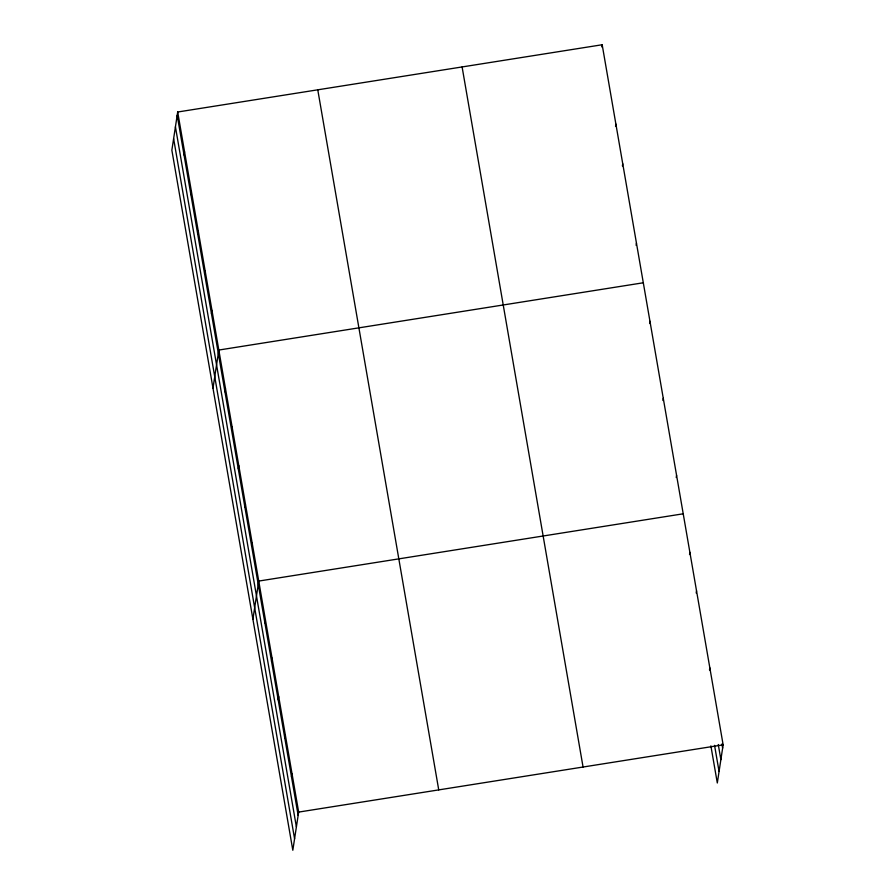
<?xml version="1.0" encoding="UTF-8"?>
<svg xmlns="http://www.w3.org/2000/svg" width="895" height="895" viewBox="0 0 895 895"><rect width="100%" height="100%" fill="white"/><g stroke="black" fill="none" stroke-linecap="round" stroke-linejoin="round"><path stroke-width="1.34" d="M177.691 112.009L171.862 150.17L292.822 850.25L298.661 812.089L177.691 112.009L602.178 44.75L723.138 744.83L717.309 782.991L710.887 745.859M184.046 154.992L184.549 151.691M190.903 194.662L191.407 191.362M197.75 234.333L198.265 231.033M204.608 274.004L205.112 270.704M211.466 313.675L211.97 310.375M212.988 388.195L218.827 350.046L643.304 282.775M224.969 391.842L225.473 388.542M231.626 430.35L232.129 427.049M238.283 468.857L238.786 465.557M244.928 507.364L245.431 504.064M251.584 545.861L252.088 542.56M252.905 619.228L258.744 581.068L683.221 513.797M264.886 622.875L265.401 619.575M271.543 661.383L272.046 658.071M278.2 699.879L278.703 696.578M284.845 738.386L285.36 735.086M291.501 776.894L292.005 773.593M601.843 46.954L602.178 44.75M615.547 126.296L615.883 124.092M622.405 165.967L622.741 163.763M636.11 245.308L636.446 243.104M649.625 323.487L649.96 321.283M662.926 400.49L663.262 398.286M676.24 477.505L676.575 475.301M689.542 554.508L689.877 552.304M696.198 593.016L696.534 590.812M709.5 670.019L709.836 667.815M298.661 812.089L723.138 744.83M721.929 744.002L722.634 748.13M718.26 744.506L720.878 759.631M714.546 745.356L719.065 771.479M462.1 66.946L583.059 767.026M317.77 89.813L438.74 789.893M177.188 115.321L298.158 815.39M175.431 126.821L296.39 826.902M173.619 138.669L294.578 838.749"/></g></svg>
